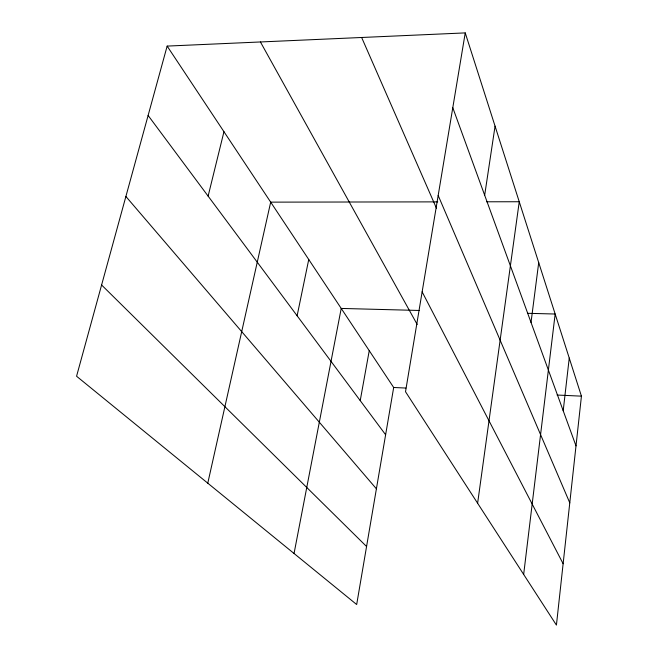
<?xml version="1.0" encoding="UTF-8"?>
<svg xmlns="http://www.w3.org/2000/svg" width="658" height="658" viewBox="0 0 658 658"><rect width="100%" height="100%" fill="white"/><g stroke="black" fill="none" stroke-linecap="round" stroke-linejoin="round"><path stroke-width="0.99" d="M465.239 32.9L581.433 396.157L556.421 625.1L405.517 391.732L465.239 32.9L167.148 46.093L76.567 376.236L356.677 604.529L393.681 387.488L167.148 46.093M563.207 410.756L569.244 358.051M523.661 574.434L555.163 314.022L527.716 313.307M531.022 322.42L538.713 262.608M477.618 503.238L519.244 201.743L486.649 201.792M484.675 195.22L495.063 126.139M360.222 400.615L369.245 350.665M294.052 553.493L341.214 308.429L419.516 310.477M297.12 315.774L308.75 259.491M207.78 483.178L270.693 202.138L437.743 201.874M208.117 196.117L223.959 131.707M393.681 387.488L405.887 388.055M557.079 395.03L581.433 396.157M101.603 284.988L366.564 546.502M125.892 196.479L376.401 488.812M148.116 115.454L385.621 434.757M260.428 41.964L417.197 324.476M422.14 291.848L563.125 563.741M361.645 37.49L436.534 208.405M438.179 195.475L569.779 502.844M452.786 107.706L576.005 445.885"/></g></svg>
